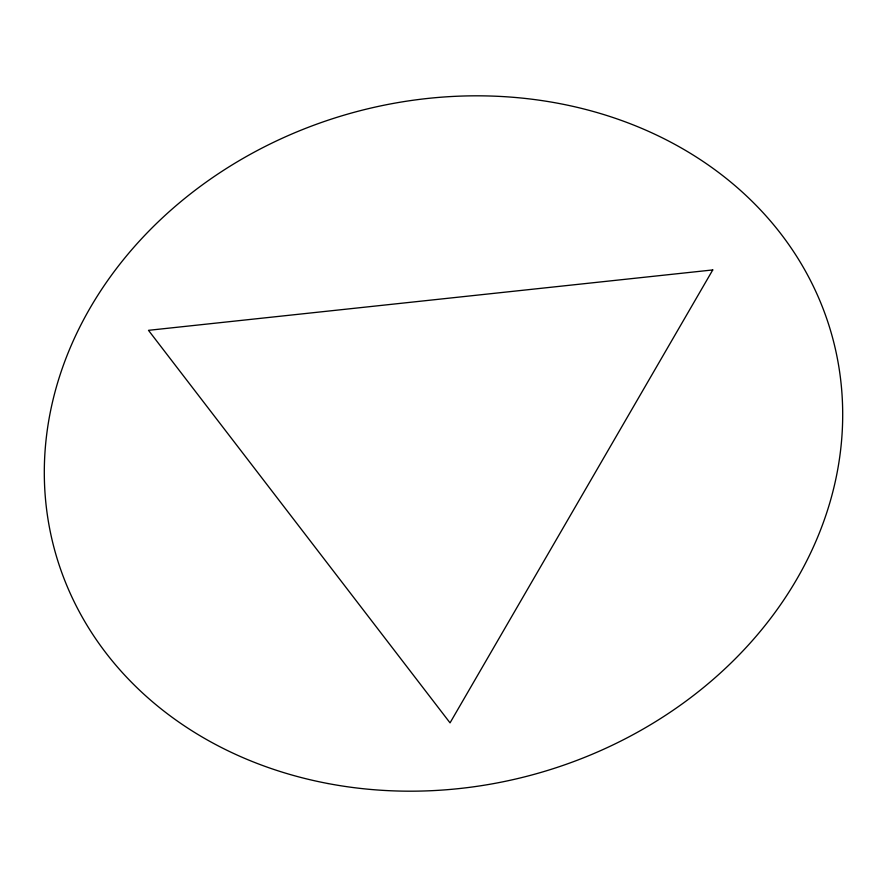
<?xml version="1.0" encoding="UTF-8"?>
<svg xmlns="http://www.w3.org/2000/svg" width="887" height="887" viewBox="0 0 887 887"><rect width="100%" height="100%" fill="white"/><g stroke="black" fill="none" stroke-linecap="round" stroke-linejoin="round"><path stroke-width="1.33" d="M712.76 269.936L450.042 722.861L148.484 330.33L712.76 269.936M328.024 783.543A403.197 343.047 -15.5 0 0 832.172 336.273A403.197 343.047 -15.5 0 0 170.304 210.685A403.197 343.047 -15.5 0 0 328.024 783.543"/></g></svg>
